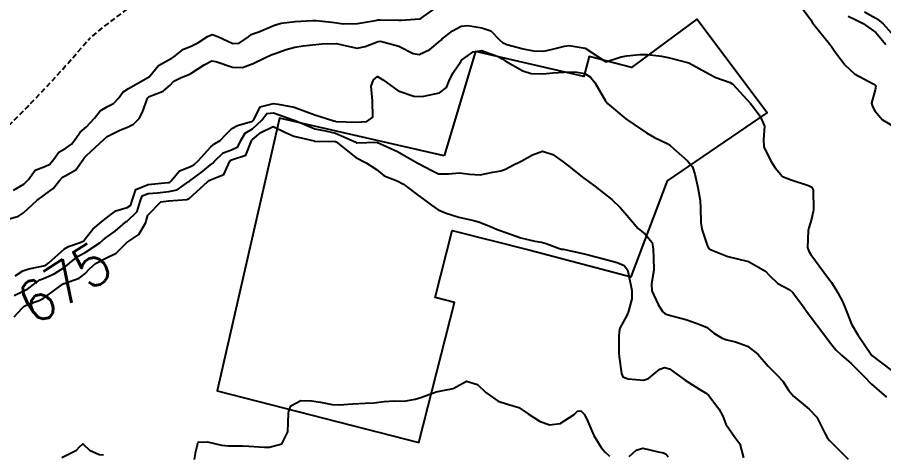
# Model space of a CAD drawing. Header units: metres. Extents: x 292545 to 299085, y 7450245 to 7463078.
# Drawn here: x 295071.3 to 295154.9, y 7462706.4 to 7462748.5 of the extents above; entities that cross this region are included whole.
import ezdxf
from ezdxf.enums import TextEntityAlignment as Align

# ---------------------------------------------------------------- set-up
doc = ezdxf.new("R2010")
doc.units = ezdxf.units.M
doc.linetypes.add('DASHED', pattern=[0.75, 0.5, -0.25])
for name, color, linetype in [('Cotas', 45, 'Continuous'), ('Curvas de Nivel 1m', 11, 'Continuous'), ('Curvas de Nivel 5m', 15, 'Continuous'), ('Edificações', 30, 'Continuous'), ('Vias Secundárias', 230, 'DASHED')]:
    doc.layers.add(name, color=color, linetype=linetype)
doc.styles.add('Style-STANDARD', font='STANDARD.shx')

msp = doc.modelspace()

# ---------------------------------------------------------------- linework, layer by layer
at = {"layer": 'Curvas de Nivel 1m', "flags": 128}
for points, elevation in [([(295070.948, 7462731.875), (295071.928, 7462732.433), (295072.402, 7462732.883), (295073.041, 7462733.779), (295073.952, 7462734.158), (295074.436, 7462734.375), (295074.843, 7462734.851), (295075.298, 7462735.519), (295075.974, 7462735.921), (295076.529, 7462736.283), (295076.954, 7462736.83), (295077.358, 7462737.457), (295077.994, 7462737.974), (295078.767, 7462738.809), (295079.292, 7462739.522), (295080.02, 7462739.938), (295080.587, 7462740.222), (295081.098, 7462740.779), (295081.5, 7462741.314), (295082.042, 7462741.674), (295083.975, 7462742.741), (295084.024, 7462742.77), (295084.054, 7462742.815), (295084.937, 7462743.864), (295086.071, 7462744.526), (295086.207, 7462744.583), (295086.407, 7462744.717), (295087.351, 7462745.44), (295088.089, 7462745.739), (295088.734, 7462746.05), (295089.644, 7462746.677), (295090.105, 7462746.866), (295090.648, 7462746.665), (295092.093, 7462746.006), (295092.694, 7462746.044), (295093.616, 7462746.635), (295093.868, 7462746.869), (295094.106, 7462746.973), (295094.612, 7462747.127), (295096.115, 7462747.759), (295096.758, 7462747.952), (295098.118, 7462748.118), (295099.78, 7462748.216), (295100.119, 7462748.206), (295101.634, 7462748.054), (295102.117, 7462747.987), (295102.734, 7462747.907), (295104.117, 7462747.917), (295105.842, 7462748.206), (295106.121, 7462748.272), (295106.305, 7462748.294), (295108.121, 7462748.255), (295108.326, 7462748.253), (295110.122, 7462748.381), (295110.265, 7462748.438), (295112.136, 7462749.758)], 671), ([(295146.564, 7462750.006), (295147.851, 7462748.268), (295148.008, 7462747.991), (295148.121, 7462747.844), (295149.646, 7462745.967), (295149.829, 7462745.702), (295150.087, 7462745.324), (295151.136, 7462743.949), (295152.064, 7462743.087), (295153.867, 7462742.11), (295154.054, 7462741.996), (295154.072, 7462741.938), (295154.077, 7462741.92), (295154.1, 7462741.872), (295154.047, 7462741.528), (295153.71, 7462740.241), (295153.801, 7462739.922), (295154.019, 7462739.513), (295154.748, 7462738.647), (295156.003, 7462737.89)], 671), ([(295153.022, 7462749.043), (295154.128, 7462748.429), (295154.433, 7462748.222), (295154.809, 7462747.91), (295156.101, 7462746.442)], 669), ([(295069.893, 7462728.91), (295071.418, 7462729.375), (295071.901, 7462729.671), (295073.18, 7462730.871), (295073.919, 7462731.426), (295074.756, 7462732.02), (295075.399, 7462732.845), (295075.67, 7462733.109), (295075.939, 7462733.258), (295076.939, 7462733.839), (295077.645, 7462734.823), (295077.786, 7462735), (295077.966, 7462735.171), (295079.672, 7462736.795), (295079.985, 7462737.034), (295081.146, 7462737.623), (295081.995, 7462737.966), (295082.531, 7462738.231), (295083.056, 7462738.759), (295083.394, 7462739.375), (295083.863, 7462740.743), (295084.034, 7462740.883), (295085.361, 7462741.405), (295086.046, 7462741.991), (295086.407, 7462742.358), (295087.104, 7462742.709), (295087.79, 7462742.968), (295088.057, 7462743.098), (295089.338, 7462743.954), (295090.069, 7462744.323), (295090.466, 7462744.269), (295092.063, 7462743.706), (295093.019, 7462743.685), (295094.067, 7462744.057), (295095.19, 7462744.613), (295095.783, 7462744.899), (295096.079, 7462745.019), (295097.247, 7462745.427), (295098.089, 7462745.645), (295098.892, 7462745.771), (295100.093, 7462745.913), (295100.678, 7462745.967), (295102.095, 7462745.995), (295102.77, 7462745.846), (295104.089, 7462745.553), (295104.867, 7462745.722), (295106.099, 7462746.202), (295106.348, 7462746.229), (295108.092, 7462745.74), (295109.477, 7462745.051), (295110.08, 7462744.928), (295111.105, 7462745.407), (295112.1, 7462746.24), (295112.184, 7462746.327), (295112.266, 7462746.408), (295113.295, 7462747.214), (295114.116, 7462747.673), (295114.778, 7462747.722), (295116.114, 7462747.513), (295116.975, 7462747.221), (295117.828, 7462746.344), (295118.099, 7462746.107), (295118.518, 7462745.914), (295120.09, 7462745.483), (295121.096, 7462745.297), (295122.088, 7462745.273), (295122.925, 7462745.447), (295124.095, 7462745.742), (295124.55, 7462745.811), (295126.092, 7462745.54), (295128.073, 7462744.22), (295129.563, 7462744.723), (295130.082, 7462744.822), (295131.334, 7462744.938), (295132.084, 7462744.949), (295133.455, 7462744.787), (295134.08, 7462744.652), (295136.073, 7462744.13), (295138.062, 7462743.039), (295138.686, 7462742.727), (295140.055, 7462742.239), (295140.326, 7462742.077), (295142.025, 7462740.229), (295142.157, 7462740.058), (295142.951, 7462738.984), (295143.383, 7462738.046), (295143.286, 7462736.751), (295143.32, 7462736.047), (295143.963, 7462734.721), (295144.398, 7462734.033), (295145.113, 7462733.191), (295145.941, 7462732.867), (295147.608, 7462732.322), (295147.935, 7462732.164), (295148.011, 7462732.066), (295148.044, 7462731.988), (295148.083, 7462731.836), (295148.095, 7462729.988), (295148.076, 7462729.813), (295147.894, 7462729.058), (295147.642, 7462728.235), (295147.591, 7462727.993), (295147.528, 7462726.332), (295147.645, 7462725.992), (295147.858, 7462725.654), (295149.093, 7462723.977), (295149.823, 7462722.98), (295150.21, 7462722.358), (295150.453, 7462721.96), (295150.933, 7462721.081), (295151.371, 7462719.946), (295151.778, 7462718.95), (295152.363, 7462717.934), (295153.743, 7462715.92), (295155.721, 7462714.412)], 672), ([(295071.095, 7462723.626), (295071.831, 7462724.081), (295072.433, 7462724.285), (295073.838, 7462724.562), (295074.064, 7462724.642), (295074.363, 7462724.862), (295075.856, 7462726.197), (295076.262, 7462726.432), (295077.387, 7462726.825), (295077.719, 7462726.967), (295077.868, 7462727.164), (295078.579, 7462728.113), (295079.4, 7462728.797), (295079.897, 7462729.199), (295080.822, 7462729.862), (295081.907, 7462730.19), (295082.245, 7462730.432), (295082.34, 7462730.766), (295082.742, 7462731.945), (295083.93, 7462732.415), (295085.814, 7462732.604), (295085.932, 7462732.613), (295086.017, 7462732.634), (295086.111, 7462732.718), (295086.939, 7462733.719), (295087.954, 7462734.109), (295088.347, 7462734.305), (295088.746, 7462734.688), (295089.977, 7462736.054), (295090.328, 7462736.318), (295090.886, 7462736.661), (295091.409, 7462737.236), (295091.994, 7462737.793), (295092.534, 7462738.108), (295094.002, 7462738.509), (295094.134, 7462738.628), (295094.739, 7462739.902), (295096.027, 7462740.207), (295096.463, 7462740.159), (295098.022, 7462739.85), (295099.14, 7462739.445), (295100.011, 7462739.113), (295101.845, 7462738.532), (295101.984, 7462738.511), (295102.003, 7462738.507), (295102.034, 7462738.498), (295104.002, 7462738.406), (295105.03, 7462738.495), (295105.597, 7462738.898), (295105.574, 7462740.487), (295105.454, 7462741.896), (295105.666, 7462742.486), (295106.056, 7462742.816), (295106.634, 7462742.474), (295108.043, 7462741.429), (295109.564, 7462740.919), (295110.037, 7462740.884), (295110.523, 7462740.918), (295112.041, 7462741.242), (295112.699, 7462741.75), (295112.966, 7462742.401), (295113.31, 7462743.148), (295114.072, 7462744.279), (295114.118, 7462744.344), (295114.166, 7462744.389), (295115.264, 7462745.2), (295116.087, 7462745.32), (295117.689, 7462744.736), (295118.076, 7462744.517), (295118.368, 7462744.337), (295120.063, 7462743.377), (295120.876, 7462743.122), (295122.061, 7462743.088), (295122.947, 7462743.172), (295124.063, 7462743.244), (295125.068, 7462743.255), (295126.061, 7462743.101), (295126.579, 7462742.763), (295127.026, 7462742.235), (295128.027, 7462740.481), (295128.221, 7462740.218), (295130.008, 7462738.749), (295130.792, 7462738.192), (295131.995, 7462737.385), (295132.766, 7462736.944), (295133.985, 7462736.367), (295134.303, 7462736.147), (295135.961, 7462734.681), (295136.42, 7462734.125), (295136.669, 7462733.4), (295136.958, 7462732.12), (295137.167, 7462730.871), (295137.213, 7462730.117), (295137.249, 7462728.76), (295137.341, 7462728.115), (295137.866, 7462726.465), (295138, 7462726.244), (295138.217, 7462726.105), (295139.854, 7462725.464), (295140.636, 7462725.288), (295141.847, 7462724.979), (295143.469, 7462724.044), (295143.829, 7462723.672), (295144.667, 7462722.873), (295145.815, 7462722.257), (295146.093, 7462722.007), (295147.048, 7462720.75), (295147.598, 7462719.992), (295147.789, 7462719.727), (295149.108, 7462717.977), (295149.754, 7462717.122), (295150.271, 7462716.485), (295150.814, 7462715.954), (295151.731, 7462715.152), (295152.952, 7462713.928), (295153.705, 7462713.163), (295155.151, 7462711.905)], 673), ([(295070.995, 7462721.708), (295071.805, 7462722.096), (295072.332, 7462722.361), (295072.995, 7462722.878), (295073.467, 7462723.225), (295073.82, 7462723.367), (295074.866, 7462723.816), (295075.837, 7462724.416), (295076.082, 7462724.595), (295076.337, 7462724.835), (295077.182, 7462725.494), (295077.853, 7462725.863), (295079.272, 7462726.799), (295079.583, 7462727.078), (295079.871, 7462727.303), (295080.754, 7462727.907), (295081.757, 7462728.771), (295081.833, 7462728.831), (295081.894, 7462728.865), (295082.86, 7462729.804), (295083.159, 7462730.758), (295083.364, 7462731.31), (295083.921, 7462731.529), (295084.801, 7462731.616), (295085.923, 7462731.723), (295086.725, 7462731.911), (295087.866, 7462732.701), (295087.904, 7462732.73), (295087.934, 7462732.753), (295089.05, 7462733.58), (295089.958, 7462734.31), (295090.154, 7462734.475), (295090.315, 7462734.666), (295091.164, 7462735.465), (295091.974, 7462735.766), (295092.594, 7462736.027), (295092.877, 7462736.641), (295093.28, 7462737.347), (295093.995, 7462737.789), (295094.897, 7462738.617), (295095.384, 7462739.238), (295096.014, 7462739.315), (295097.928, 7462738.657), (295098.004, 7462738.627), (295098.11, 7462738.579), (295099.995, 7462737.78), (295101.024, 7462737.576), (295101.991, 7462737.372), (295103.883, 7462736.511), (295103.982, 7462736.457), (295104.056, 7462736.435), (295105.983, 7462736.49), (295107.97, 7462735.588), (295109.884, 7462734.51), (295109.953, 7462734.475), (295110.018, 7462734.439), (295111.274, 7462733.747), (295111.943, 7462733.448), (295112.897, 7462733.447), (295113.944, 7462733.547), (295114.909, 7462733.415), (295115.943, 7462733.353), (295117.18, 7462733.586), (295117.947, 7462733.743), (295118.386, 7462733.898), (295119.225, 7462734.327), (295119.707, 7462734.572), (295119.959, 7462734.701), (295120.992, 7462735.285), (295121.973, 7462735.618), (295122.963, 7462735.29), (295123.958, 7462734.591), (295124.383, 7462734.266), (295125.941, 7462733.037), (295126.391, 7462732.696), (295127.007, 7462732.239), (295127.926, 7462731.552), (295128.659, 7462730.957), (295129.462, 7462730.207), (295129.905, 7462729.691), (295131.187, 7462728.187), (295131.877, 7462727.622), (295132.53, 7462726.831), (295132.629, 7462726.169), (295132.682, 7462725.336), (295132.697, 7462724.167), (295132.482, 7462722.833), (295132.502, 7462722.173), (295133.135, 7462720.832), (295133.533, 7462720.163), (295133.79, 7462719.949), (295134.087, 7462719.857), (295135.782, 7462719.41), (295136.881, 7462719.014), (295137.771, 7462718.65), (295138.489, 7462718.099), (295139.279, 7462717.608), (295139.757, 7462717.455), (295140.568, 7462717.258), (295141.751, 7462716.83), (295142.733, 7462716.05), (295143.726, 7462714.9), (295144.598, 7462714.027), (295145.135, 7462713.446), (295145.699, 7462712.581), (295146.159, 7462712.005), (295147.681, 7462710.769), (295148.412, 7462709.983), (295149.232, 7462708.391), (295149.463, 7462707.972), (295149.641, 7462707.745), (295150.531, 7462706.856), (295151.456, 7462705.943)], 674), ([(295088.393, 7462705.915), (295088.524, 7462706.691), (295088.742, 7462707.583), (295089.637, 7462707.61), (295090.998, 7462707.294), (295091.632, 7462707.227), (295093.043, 7462707.225), (295093.631, 7462707.194), (295095.149, 7462707.096), (295095.63, 7462707.092), (295096.818, 7462707.409), (295097.388, 7462708.584), (295097.47, 7462710.382), (295097.504, 7462710.583), (295097.678, 7462711.088), (295098.66, 7462711.593), (295099.683, 7462711.56), (295100.566, 7462711.431), (295101.68, 7462711.226), (295102.34, 7462711.191), (295103.681, 7462711.291), (295104.85, 7462711.33), (295105.682, 7462711.361), (295106.702, 7462711.494), (295107.684, 7462711.552), (295108.606, 7462711.529), (295109.686, 7462711.714), (295110.224, 7462711.898), (295111.693, 7462712.42), (295113.343, 7462712.75), (295113.701, 7462712.947), (295114.625, 7462713.465), (295115.704, 7462713.126), (295116.507, 7462712.362), (295117.685, 7462711.525), (295118.598, 7462711.252), (295119.679, 7462710.915), (295120.584, 7462710.311), (295121.666, 7462709.594), (295122.645, 7462709.267), (295123.664, 7462709.381), (295125.033, 7462710.256), (295125.35, 7462710.579), (295125.676, 7462710.607), (295126.022, 7462710.247), (295126.344, 7462709.562), (295126.913, 7462708.237), (295127.631, 7462707.076), (295128.023, 7462706.62), (295128.421, 7462706.218)], 676), ([(295075.616, 7462706.099), (295077.03, 7462706.826), (295077.316, 7462707.135), (295077.632, 7462707.411), (295078.275, 7462706.813), (295079.205, 7462706.39), (295079.619, 7462706.364)], 676), ([(295130.322, 7462706.193), (295130.991, 7462706.825), (295131.631, 7462706.989), (295133.135, 7462706.657), (295133.627, 7462706.547), (295133.895, 7462706.425), (295134.094, 7462706.153)], 676)]:
    msp.add_lwpolyline(points, dxfattribs=dict(at, elevation=elevation))
at = {"layer": 'Curvas de Nivel 5m', "flags": 128}
for points, elevation in [([(295151.443, 7462748.634), (295152.127, 7462748.321), (295152.884, 7462747.932), (295154.11, 7462747.061), (295155.092, 7462745.905)], 670), ([(295071.011, 7462719.667), (295071.789, 7462720.479), (295071.977, 7462720.703), (295072.387, 7462720.884), (295073.428, 7462721.242), (295073.799, 7462721.434), (295075.732, 7462722.841), (295075.784, 7462722.869), (295075.814, 7462722.882), (295077.269, 7462723.378), (295077.827, 7462723.792), (295078.317, 7462724.331), (295078.855, 7462724.805), (295079.848, 7462725.301), (295080.847, 7462725.786), (295081.797, 7462726.771), (295081.83, 7462726.803), (295081.864, 7462726.822), (295083.041, 7462727.593), (295083.695, 7462728.752), (295083.738, 7462728.908), (295083.9, 7462729.453), (295085.151, 7462730.731), (295085.914, 7462730.845), (295087.646, 7462730.972), (295087.917, 7462731.081), (295089.667, 7462732.674), (295089.811, 7462732.795), (295089.936, 7462732.857), (295091.213, 7462733.389), (295091.794, 7462734.652), (295091.864, 7462734.751), (295091.964, 7462734.778), (295093.365, 7462735.24), (295093.898, 7462736.631), (295093.924, 7462736.69), (295093.984, 7462736.74), (295094.808, 7462737.434), (295095.997, 7462737.995), (295097.119, 7462737.462), (295097.988, 7462737.065), (295099.937, 7462736.607), (295099.983, 7462736.596), (295100.013, 7462736.589), (295101.983, 7462736.56), (295102.069, 7462736.529), (295103.968, 7462735.027), (295104.952, 7462734.5), (295105.947, 7462733.868), (295106.701, 7462733.239), (295107.936, 7462732.762), (295108.557, 7462732.454), (295109.923, 7462731.425), (295110.49, 7462731.002), (295111.273, 7462730.42), (295111.907, 7462729.985), (295112.667, 7462729.637), (295113.896, 7462729.272), (295115.337, 7462728.93), (295115.889, 7462728.781), (295116.952, 7462728.354), (295117.597, 7462728.061), (295117.879, 7462727.963), (295118.437, 7462727.775), (295119.872, 7462727.268), (295121.216, 7462726.96), (295121.868, 7462726.847), (295122.302, 7462726.728), (295123.502, 7462726.275), (295123.786, 7462726.195), (295123.862, 7462726.19), (295123.954, 7462726.177), (295125.856, 7462725.763), (295126.497, 7462725.6), (295127.848, 7462725.241), (295129.154, 7462724.9), (295129.839, 7462724.596), (295130.155, 7462724.197), (295130.267, 7462723.757), (295130.577, 7462722.192), (295130.596, 7462721.401), (295130.253, 7462720.195), (295130.132, 7462719.853), (295129.778, 7462719.223), (295129.407, 7462718.566), (295129.343, 7462718.206), (295129.341, 7462717.788), (295129.322, 7462716.206), (295129.345, 7462715.812), (295129.578, 7462714.202), (295129.718, 7462713.877), (295130.218, 7462713.692), (295131.714, 7462713.571), (295132.184, 7462713.707), (295132.743, 7462714.17), (295133.278, 7462714.614), (295133.729, 7462714.761), (295134.216, 7462714.64), (295134.924, 7462714.142), (295135.714, 7462713.547), (295137.148, 7462712.669), (295137.696, 7462712.336), (295137.977, 7462712.107), (295138.98, 7462710.797), (295139.361, 7462710.093), (295139.661, 7462709.31), (295140.528, 7462708.077), (295140.984, 7462707.418), (295141.344, 7462706.064)], 675)]:
    msp.add_lwpolyline(points, dxfattribs=dict(at, elevation=elevation))
at = {"layer": 'Edificações'}
msp.add_lwpolyline([(295112.481, 7462735.166), (295096.608, 7462738.805), (295090.582, 7462712.518), (295110.03, 7462707.558), (295113.472, 7462721.051), (295111.616, 7462721.525), (295113.265, 7462727.989), (295120.765, 7462726.076), (295130.52, 7462723.522), (295134.023, 7462732.774), (295143.627, 7462739.318), (295136.851, 7462748.341), (295130.554, 7462743.677), (295126.466, 7462744.747), (295125.965, 7462742.835), (295115.489, 7462745.213)], close=True, dxfattribs=at)
at = {"layer": 'Vias Secundárias', "elevation": 699.678}
msp.add_lwpolyline([(294955.954, 7462738.196), (294966.478, 7462734.204), (294985.592, 7462726.7), (295019.986, 7462712.246, 0.14433), (295034.13, 7462712.804, 0.036899), (295057.283, 7462727.012, 0.062186), (295078.295, 7462746.524, -0.074197), (295102.727, 7462761.101, -0.195905), (295136.884, 7462754.978), (295153.566, 7462774.438), (295163.396, 7462789.621, -0.154742), (295183.516, 7462797.791, -0.097007), (295202.339, 7462795.084, -0.006302), (295224.118, 7462780.337, -5.054435)], format="xyb", dxfattribs=at)

# ---------------------------------------------------------------- texts
at = {"layer": 'Cotas', "style": 'Style-STANDARD'}
msp.add_text('675', height=4, rotation=32.90581, dxfattribs=at).set_placement((295075.843, 7462722.931, 675), align=Align.MIDDLE_CENTER)

doc.saveas('drawing.dxf')
